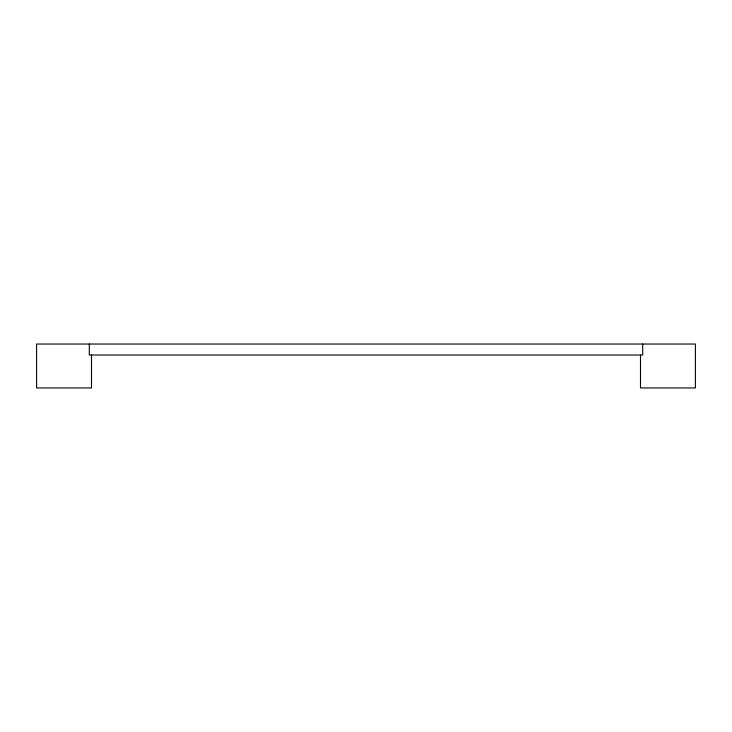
<?xml version="1.0" encoding="UTF-8"?>
<svg xmlns="http://www.w3.org/2000/svg" width="732" height="732" viewBox="0 0 732 732"><rect width="100%" height="100%" fill="white"/><g stroke="black" fill="none" stroke-linecap="round" stroke-linejoin="round"><path stroke-width="1.1" d="M642.705 344.04L642.705 355.02L89.295 355.02L89.295 344.04M640.5 355.02L640.5 387.96L695.4 387.96L695.4 344.04L36.6 344.04L36.6 387.96L91.5 387.96L91.5 355.02"/></g></svg>
